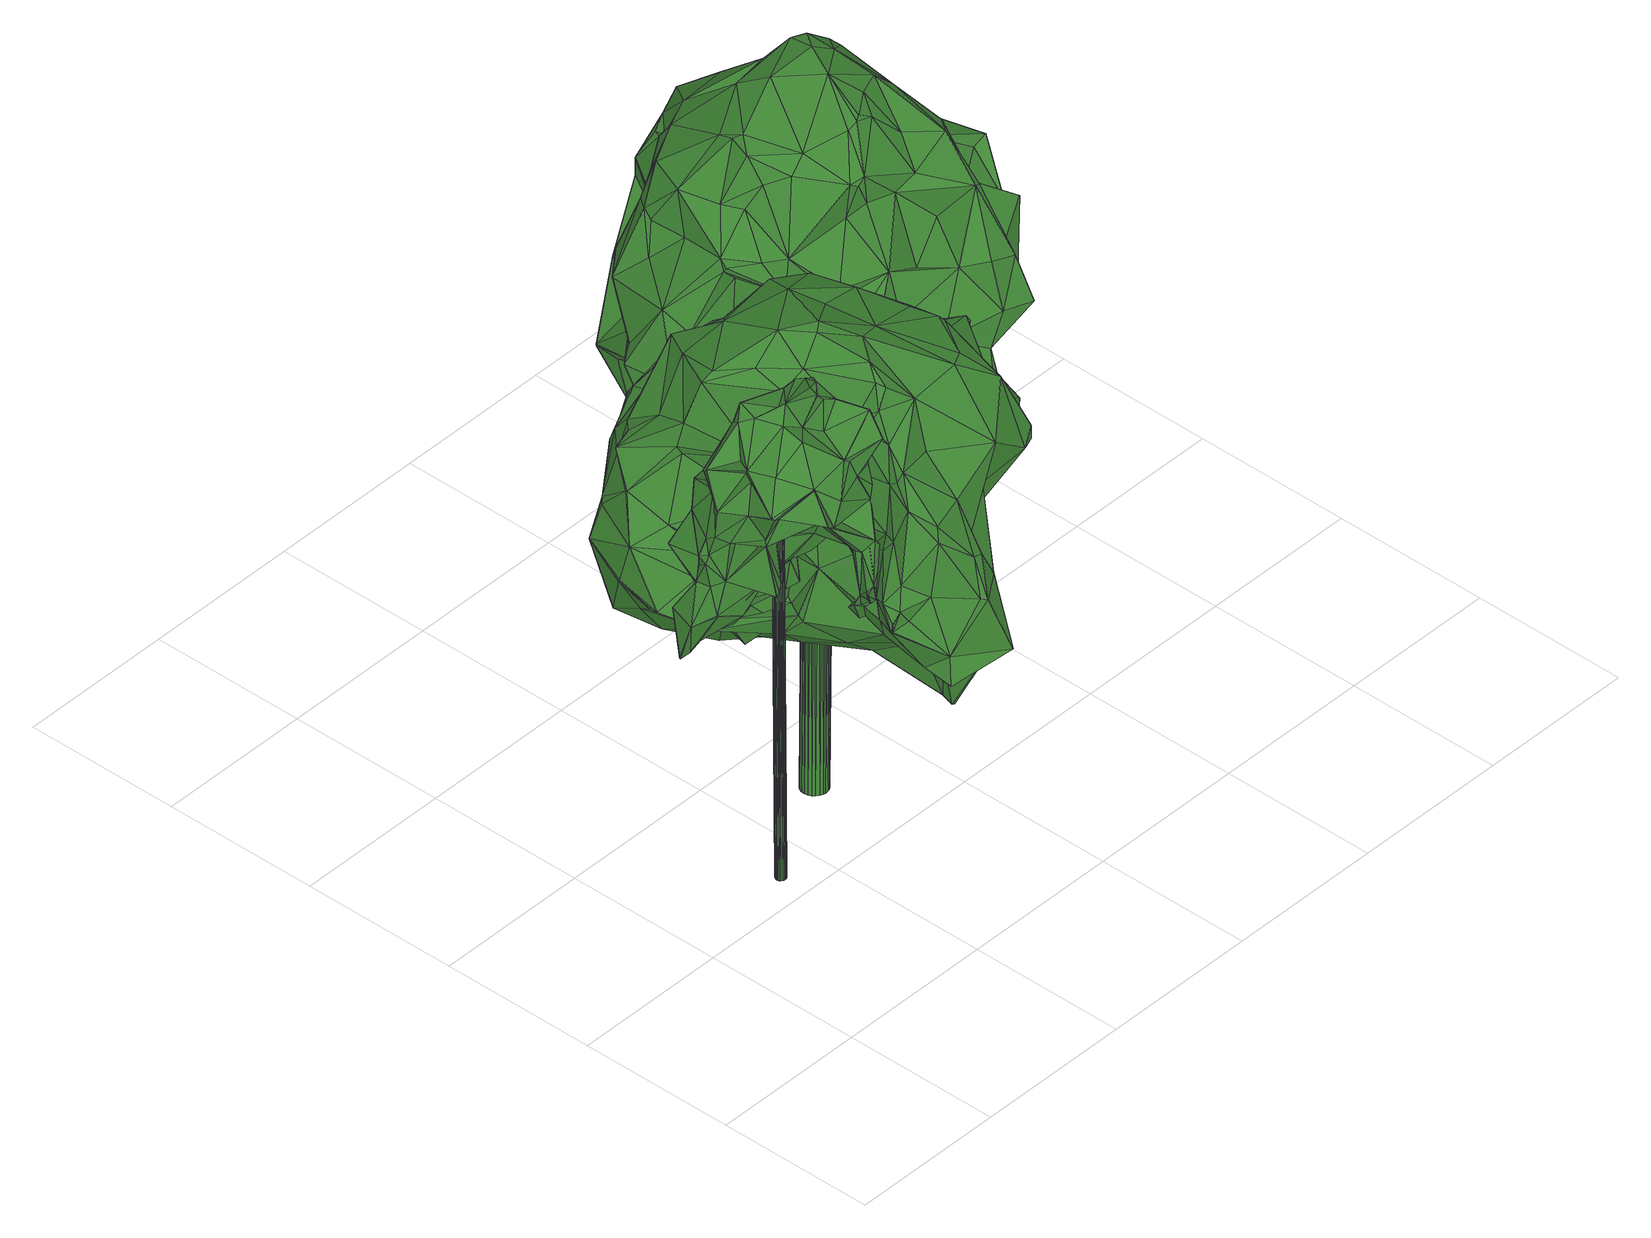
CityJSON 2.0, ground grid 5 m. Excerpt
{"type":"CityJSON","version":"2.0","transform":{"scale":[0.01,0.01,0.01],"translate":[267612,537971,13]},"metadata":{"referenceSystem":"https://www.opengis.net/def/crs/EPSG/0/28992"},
"CityObjects":{
"tree1":{"type":"SolitaryVegetationObject","attributes":{"gtid":156,"crown_width_m":4.92,"crown_median_z":24.99,"crown_r50_m":0.292,"crown_porosity":0.893,"trunk_H_m":11.83,"trunk_DBH_m":0.325,"trunk_radius_m":0.163,"trunk_base_height_m":13.16,"original_gtid":"156"},"geometry":[{"type":"Solid","lod":"3","boundaries":[[[[0,1,2]],[[3,4,5]],[[6,7,8]],[[9,10,11]],[[12,13,14]],[[8,15,16]],[[17,18,19]],[[20,21,22]],[[23,24,25]],[[15,26,27]],[[28,29,30]],[[31,1,32]],[[33,1,31]],[[34,35,36]],[[36,37,33]],[[38,39,40]],[[41,0,6]],[[42,43,44]],[[45,36,33]],[[30,46,47]],[[48,49,50]],[[51,38,40]],[[52,45,53]],[[54,55,56]],[[30,29,57]],[[58,59,16]],[[60,61,62]],[[63,64,65]],[[66,67,68]],[[69,70,71]],[[16,6,8]],[[72,53,45]],[[73,74,75]],[[0,41,76]],[[77,78,79]],[[58,16,15]],[[44,80,42]],[[0,2,6]],[[81,82,39]],[[77,79,83]],[[84,68,85]],[[51,40,22]],[[76,86,32]],[[16,41,6]],[[87,88,35]],[[89,90,91]],[[68,84,66]],[[92,65,93]],[[94,73,75]],[[95,96,97]],[[89,98,99]],[[100,57,90]],[[29,90,57]],[[101,87,34]],[[59,41,16]],[[35,34,87]],[[44,102,80]],[[103,58,104]],[[103,104,59]],[[103,59,58]],[[105,61,60]],[[22,82,81]],[[22,56,51]],[[14,38,51]],[[106,107,108]],[[106,108,109]],[[43,110,111]],[[14,112,38]],[[34,52,101]],[[36,52,34]],[[113,24,114]],[[89,115,90]],[[76,32,1]],[[76,1,0]],[[116,8,117]],[[7,117,8]],[[80,112,13]],[[118,69,71]],[[118,71,119]],[[118,119,69]],[[23,120,121]],[[19,121,120]],[[119,122,123]],[[12,123,122]],[[124,125,73]],[[22,40,82]],[[119,93,64]],[[38,112,39]],[[69,126,127]],[[37,36,35]],[[128,61,129]],[[128,129,130]],[[131,18,132]],[[133,134,135]],[[121,24,23]],[[24,113,25]],[[23,136,120]],[[66,113,137]],[[138,137,113]],[[139,140,141]],[[139,61,128]],[[142,125,143]],[[144,9,11]],[[66,84,113]],[[137,138,66]],[[59,145,41]],[[13,112,14]],[[18,146,19]],[[147,19,146]],[[76,41,145]],[[3,148,95]],[[10,149,150]],[[10,9,149]],[[43,151,130]],[[64,93,65]],[[96,152,153]],[[15,27,58]],[[45,52,36]],[[88,117,35]],[[52,87,101]],[[26,154,11]],[[155,18,131]],[[9,156,149]],[[54,157,115]],[[51,55,14]],[[51,56,55]],[[47,21,20]],[[158,159,136]],[[158,136,23]],[[114,135,134]],[[114,134,138]],[[13,42,80]],[[157,54,56]],[[32,86,4]],[[18,17,132]],[[60,98,105]],[[144,11,160]],[[161,4,86]],[[5,4,161]],[[133,162,163]],[[120,155,164]],[[131,164,155]],[[142,143,165]],[[17,164,131]],[[8,116,15]],[[131,132,17]],[[116,117,160]],[[155,146,18]],[[166,102,130]],[[19,164,17]],[[120,164,19]],[[82,40,39]],[[117,37,35]],[[28,81,39]],[[105,91,167]],[[90,167,91]],[[11,69,127]],[[54,115,107]],[[107,109,54]],[[165,73,142]],[[54,109,55]],[[77,168,58]],[[146,155,169]],[[76,145,86]],[[109,92,55]],[[116,154,26]],[[98,91,105]],[[89,91,98]],[[90,170,100]],[[77,63,78]],[[67,162,68]],[[163,162,67]],[[63,65,171]],[[14,93,123]],[[172,171,173]],[[172,173,63]],[[29,61,105]],[[29,167,90]],[[4,31,32]],[[174,61,29]],[[174,29,28]],[[173,175,63]],[[124,176,125]],[[177,178,179]],[[83,148,5]],[[180,181,171]],[[136,159,98]],[[113,84,25]],[[59,104,182]],[[14,55,92]],[[166,28,39]],[[174,28,166]],[[146,169,183]],[[152,184,153]],[[58,185,77]],[[26,15,116]],[[94,186,183]],[[104,168,83]],[[78,187,79]],[[175,187,78]],[[72,33,31]],[[45,33,72]],[[33,2,1]],[[33,37,2]],[[109,65,92]],[[188,151,111]],[[128,151,188]],[[158,173,189]],[[158,189,181]],[[121,114,24]],[[50,190,191]],[[87,191,190]],[[30,57,46]],[[133,85,162]],[[85,68,162]],[[138,113,114]],[[182,104,5]],[[27,64,185]],[[27,185,58]],[[77,185,63]],[[64,63,185]],[[147,146,135]],[[156,190,50]],[[12,122,42]],[[9,192,156]],[[9,144,192]],[[174,129,61]],[[133,135,178]],[[3,5,148]],[[138,134,66]],[[67,66,134]],[[133,177,84]],[[150,49,140]],[[193,194,195]],[[69,119,126]],[[196,126,119]],[[197,143,50]],[[165,143,197]],[[105,167,29]],[[12,42,13]],[[196,27,126]],[[26,126,27]],[[124,73,50]],[[37,7,2]],[[6,2,7]],[[86,145,161]],[[182,161,145]],[[182,145,59]],[[7,37,117]],[[43,111,151]],[[179,146,186]],[[198,39,112]],[[198,112,80]],[[157,170,115]],[[94,199,186]],[[14,123,12]],[[107,115,89]],[[99,107,89]],[[165,197,97]],[[42,110,43]],[[71,110,42]],[[200,111,110]],[[87,53,191]],[[72,191,53]],[[52,53,87]],[[64,27,196]],[[64,196,119]],[[201,71,42]],[[149,49,150]],[[111,200,150]],[[10,150,200]],[[163,67,134]],[[99,98,159]],[[181,159,158]],[[99,159,181]],[[194,193,173]],[[180,107,99]],[[130,202,43]],[[44,43,202]],[[44,202,130]],[[65,108,171]],[[180,99,181]],[[195,184,152]],[[177,184,195]],[[83,168,77]],[[73,165,74]],[[57,21,46]],[[28,30,47]],[[28,20,81]],[[110,203,200]],[[79,95,148]],[[148,83,79]],[[25,195,23]],[[11,200,69]],[[88,156,192]],[[129,166,130]],[[183,169,62]],[[188,140,128]],[[192,144,88]],[[141,140,49]],[[71,70,110]],[[44,130,102]],[[11,10,200]],[[92,93,14]],[[65,109,108]],[[133,84,85]],[[11,127,126]],[[26,11,126]],[[80,102,198]],[[115,170,90]],[[182,5,161]],[[5,104,83]],[[3,204,4]],[[158,23,195]],[[158,195,194]],[[71,201,119]],[[79,187,95]],[[141,205,139]],[[62,205,94]],[[133,163,134]],[[75,74,96]],[[96,74,97]],[[165,97,74]],[[139,205,61]],[[73,205,141]],[[73,94,205]],[[198,102,39]],[[166,39,102]],[[50,149,156]],[[129,174,166]],[[191,197,50]],[[72,197,191]],[[104,58,168]],[[204,3,206]],[[204,206,72]],[[197,206,97]],[[4,204,31]],[[72,31,204]],[[150,140,111]],[[139,128,140]],[[119,123,93]],[[188,111,140]],[[186,146,183]],[[114,147,135]],[[19,147,121]],[[114,121,147]],[[128,130,151]],[[143,124,50]],[[176,124,143]],[[176,143,125]],[[142,73,125]],[[94,183,62]],[[201,122,119]],[[87,190,88]],[[156,88,190]],[[48,73,49]],[[50,49,149]],[[177,153,184]],[[73,141,49]],[[120,169,155]],[[136,169,120]],[[207,50,73]],[[84,177,25]],[[195,25,177]],[[106,109,107]],[[201,42,122]],[[199,208,186]],[[181,189,171]],[[153,208,96]],[[199,96,208]],[[60,209,98]],[[136,98,209]],[[136,209,60]],[[62,169,136]],[[60,62,136]],[[180,171,108]],[[180,108,107]],[[197,72,206]],[[175,78,63]],[[95,97,206]],[[95,206,3]],[[200,203,69]],[[69,203,70]],[[110,70,203]],[[207,73,48]],[[207,48,50]],[[172,63,171]],[[133,178,177]],[[194,173,158]],[[179,178,146]],[[152,96,187]],[[193,187,173]],[[173,187,175]],[[95,187,96]],[[193,195,187]],[[152,187,195]],[[47,20,28]],[[47,46,21]],[[20,22,81]],[[100,21,57]],[[61,210,62]],[[62,210,205]],[[61,205,210]],[[116,160,211]],[[144,160,88]],[[88,160,117]],[[11,211,160]],[[116,211,154]],[[211,11,154]],[[170,21,100]],[[22,21,56]],[[157,21,170]],[[56,21,157]],[[75,96,199]],[[75,199,94]],[[173,171,189]],[[208,177,179]],[[179,186,208]],[[208,153,177]],[[135,146,178]],[[212,213,214]],[[212,214,215]],[[215,214,216]],[[215,216,217]],[[214,213,218]],[[214,218,216]],[[216,218,219]],[[216,219,217]],[[218,213,220]],[[218,220,219]],[[219,220,221]],[[219,221,217]],[[220,213,222]],[[220,222,221]],[[221,222,223]],[[221,223,217]],[[222,213,224]],[[222,224,223]],[[223,224,225]],[[223,225,217]],[[224,213,226]],[[224,226,225]],[[225,226,227]],[[225,227,217]],[[226,213,228]],[[226,228,227]],[[227,228,229]],[[227,229,217]],[[228,213,230]],[[228,230,229]],[[229,230,231]],[[229,231,217]],[[230,213,232]],[[230,232,231]],[[231,232,233]],[[231,233,217]],[[232,213,234]],[[232,234,233]],[[233,234,235]],[[233,235,217]],[[234,213,236]],[[234,236,235]],[[235,236,237]],[[235,237,217]],[[236,213,238]],[[236,238,237]],[[237,238,239]],[[237,239,217]],[[238,213,240]],[[238,240,239]],[[239,240,241]],[[239,241,217]],[[240,213,242]],[[240,242,241]],[[241,242,243]],[[241,243,217]],[[242,213,244]],[[242,244,243]],[[243,244,245]],[[243,245,217]],[[244,213,246]],[[244,246,245]],[[245,246,247]],[[245,247,217]],[[246,213,248]],[[246,248,247]],[[247,248,249]],[[247,249,217]],[[248,213,250]],[[248,250,249]],[[249,250,251]],[[249,251,217]],[[250,213,252]],[[250,252,251]],[[251,252,253]],[[251,253,217]],[[252,213,254]],[[252,254,253]],[[253,254,255]],[[253,255,217]],[[254,213,256]],[[254,256,255]],[[255,256,257]],[[255,257,217]],[[256,213,258]],[[256,258,257]],[[257,258,259]],[[257,259,217]],[[258,213,260]],[[258,260,259]],[[259,260,261]],[[259,261,217]],[[260,213,212]],[[260,212,261]],[[261,212,215]],[[261,215,217]]]]}]},
"tree2":{"type":"SolitaryVegetationObject","attributes":{"gtid":155,"crown_width_m":12.23,"crown_median_z":24.19,"crown_r50_m":0.336,"crown_porosity":0.883,"trunk_H_m":10.56,"trunk_DBH_m":0.818,"trunk_radius_m":0.409,"trunk_base_height_m":13.63,"original_gtid":"155"},"geometry":[{"type":"Solid","lod":"3","boundaries":[[[[262,263,264]],[[265,266,267]],[[268,269,270]],[[271,272,273]],[[264,274,262]],[[275,276,277]],[[278,279,280]],[[281,282,283]],[[277,284,275]],[[265,282,266]],[[285,286,287]],[[288,289,290]],[[291,292,293]],[[263,292,291]],[[294,295,296]],[[297,272,298]],[[299,300,268]],[[301,302,299]],[[303,304,305]],[[306,307,308]],[[309,310,293]],[[311,312,313]],[[303,314,315]],[[264,316,317]],[[318,319,320]],[[321,319,285]],[[322,323,324]],[[325,326,315]],[[322,324,327]],[[328,309,293]],[[329,330,331]],[[285,319,318]],[[332,333,334]],[[308,335,265]],[[335,282,265]],[[286,336,287]],[[337,338,339]],[[313,340,302]],[[341,287,342]],[[343,344,263]],[[345,346,322]],[[347,348,280]],[[349,307,350]],[[351,307,349]],[[352,353,354]],[[352,354,276]],[[355,356,357]],[[355,357,358]],[[359,358,357]],[[304,288,360]],[[264,361,331]],[[362,363,364]],[[334,365,366]],[[367,368,337]],[[269,369,370]],[[371,268,332]],[[372,373,374]],[[375,376,377]],[[273,272,378]],[[371,332,366]],[[379,380,381]],[[382,383,384]],[[266,282,385]],[[386,387,388]],[[389,388,387]],[[390,273,378]],[[328,391,309]],[[392,393,394]],[[282,335,283]],[[293,292,328]],[[395,281,283]],[[385,282,396]],[[397,359,356]],[[398,399,400]],[[401,370,402]],[[403,334,274]],[[385,396,266]],[[392,404,405]],[[398,406,387]],[[399,407,408]],[[296,379,409]],[[410,411,311]],[[389,412,413]],[[348,389,413]],[[363,296,409]],[[389,414,320]],[[415,416,346]],[[417,418,381]],[[419,379,296]],[[329,331,361]],[[420,377,376]],[[264,263,361]],[[328,292,421]],[[297,422,396]],[[342,423,424]],[[425,270,269]],[[365,426,427]],[[284,277,428]],[[284,428,398]],[[429,364,363]],[[430,426,365]],[[427,431,371]],[[427,371,365]],[[365,334,432]],[[337,368,433]],[[271,434,272]],[[435,436,372]],[[423,342,437]],[[438,426,439]],[[427,426,438]],[[440,384,383]],[[324,441,303]],[[345,355,346]],[[442,443,360]],[[442,360,288]],[[444,298,445]],[[332,268,270]],[[446,447,448]],[[374,449,372]],[[268,371,299]],[[299,431,445]],[[264,317,274]],[[371,431,299]],[[303,441,304]],[[450,304,441]],[[300,369,268]],[[340,369,300]],[[268,369,269]],[[451,398,428]],[[410,423,411]],[[432,403,430]],[[340,300,302]],[[299,302,300]],[[288,304,450]],[[275,452,276]],[[453,454,347]],[[425,436,435]],[[425,269,436]],[[365,432,430]],[[371,366,365]],[[451,399,398]],[[450,447,446]],[[323,447,450]],[[381,418,359]],[[321,412,319]],[[280,348,278]],[[455,434,342]],[[456,278,285]],[[430,403,317]],[[274,317,403]],[[353,457,458]],[[399,408,459]],[[460,396,281]],[[332,270,333]],[[425,333,270]],[[461,405,456]],[[278,456,279]],[[404,279,456]],[[320,319,412]],[[285,278,321]],[[287,336,437]],[[461,287,341]],[[456,285,461]],[[414,462,318]],[[414,318,320]],[[463,461,341]],[[342,434,341]],[[446,289,450]],[[435,343,425]],[[341,434,463]],[[434,271,463]],[[286,318,336]],[[297,438,464]],[[370,373,269]],[[460,297,396]],[[465,466,463]],[[275,467,452]],[[305,304,468]],[[468,304,360]],[[309,469,383]],[[265,306,308]],[[389,320,412]],[[469,470,467]],[[321,278,413]],[[369,340,370]],[[402,370,340]],[[279,471,280]],[[395,390,281]],[[305,468,388]],[[303,315,324]],[[398,386,472]],[[468,472,386]],[[301,424,423]],[[306,367,307]],[[350,307,367]],[[386,388,468]],[[406,473,387]],[[383,310,309]],[[383,382,310]],[[419,295,474]],[[333,425,343]],[[333,343,262]],[[372,449,343]],[[372,343,435]],[[421,475,328]],[[262,343,263]],[[362,294,296]],[[445,431,476]],[[444,445,476]],[[340,313,402]],[[477,478,479]],[[310,478,477]],[[310,382,448]],[[401,373,370]],[[480,373,401]],[[359,379,381]],[[397,481,409]],[[482,481,397]],[[292,263,344]],[[323,478,447]],[[321,413,412]],[[444,438,298]],[[483,326,394]],[[423,437,411]],[[311,411,437]],[[313,312,402]],[[402,399,451]],[[484,485,486]],[[267,306,265]],[[358,331,330]],[[299,445,487]],[[312,311,488]],[[453,325,454]],[[462,400,399]],[[489,471,279]],[[278,348,413]],[[348,486,389]],[[484,486,348]],[[358,359,418]],[[361,376,329]],[[266,396,490]],[[388,486,485]],[[350,491,483]],[[273,465,271]],[[349,492,395]],[[421,457,353]],[[421,292,457]],[[343,449,457]],[[349,393,492]],[[349,395,351]],[[352,493,494]],[[352,494,475]],[[420,479,416]],[[420,416,415]],[[322,416,323]],[[346,416,322]],[[460,281,378]],[[464,294,422]],[[459,408,462]],[[383,469,440]],[[375,377,346]],[[346,377,415]],[[472,468,360]],[[393,466,465]],[[405,466,393]],[[384,442,290]],[[434,424,495]],[[312,407,402]],[[286,285,318]],[[280,471,347]],[[296,363,362]],[[483,394,349]],[[308,307,351]],[[368,367,490]],[[327,324,496]],[[392,394,489]],[[327,491,337]],[[317,418,430]],[[389,486,388]],[[463,271,465]],[[347,484,348]],[[392,405,393]],[[456,405,404]],[[489,347,471]],[[453,394,326]],[[393,349,394]],[[448,382,384]],[[497,384,290]],[[446,448,384]],[[446,384,497]],[[328,475,391]],[[475,494,391]],[[398,472,284]],[[282,281,396]],[[275,284,443]],[[472,443,284]],[[472,360,443]],[[415,377,420]],[[439,464,438]],[[422,297,464]],[[455,342,424]],[[455,424,434]],[[358,418,316]],[[317,316,418]],[[459,462,399]],[[432,334,403]],[[358,316,331]],[[264,331,316]],[[498,310,477]],[[274,334,262]],[[458,449,499]],[[449,458,457]],[[448,478,310]],[[399,402,407]],[[480,402,451]],[[401,402,480]],[[480,451,500]],[[337,339,327]],[[303,305,314]],[[333,262,334]],[[287,437,342]],[[358,375,355]],[[409,481,363]],[[327,339,322]],[[396,501,490]],[[422,501,396]],[[330,329,376]],[[361,420,376]],[[409,379,397]],[[357,356,359]],[[294,474,295]],[[482,429,481]],[[353,475,421]],[[483,349,350]],[[308,283,335]],[[395,283,351]],[[351,283,308]],[[492,390,395]],[[465,390,492]],[[465,273,390]],[[393,465,492]],[[477,479,420]],[[315,496,324]],[[326,496,315]],[[334,366,332]],[[499,353,458]],[[433,502,337]],[[480,500,499]],[[322,338,345]],[[322,339,338]],[[426,430,417]],[[426,417,381]],[[291,498,263]],[[375,346,355]],[[479,323,416]],[[502,338,337]],[[375,330,376]],[[429,482,433]],[[482,397,502]],[[433,482,502]],[[379,419,380]],[[397,379,359]],[[306,267,367]],[[312,488,407]],[[408,407,488]],[[318,408,488]],[[353,352,475]],[[461,285,287]],[[313,410,311]],[[313,302,410]],[[266,367,267]],[[301,423,410]],[[302,301,410]],[[388,485,305]],[[414,473,406]],[[485,315,314]],[[347,485,484]],[[266,490,367]],[[453,489,394]],[[347,489,453]],[[392,489,404]],[[362,501,294]],[[422,294,501]],[[367,491,350]],[[337,491,367]],[[290,442,288]],[[500,451,428]],[[297,298,438]],[[439,474,464]],[[294,464,474]],[[469,494,470]],[[272,495,298]],[[288,450,289]],[[495,487,445]],[[299,487,301]],[[384,440,442]],[[440,443,442]],[[460,378,297]],[[297,378,272]],[[493,470,494]],[[345,338,503]],[[419,296,295]],[[489,279,404]],[[263,498,361]],[[448,447,478]],[[479,478,323]],[[291,310,498]],[[291,293,310]],[[364,501,362]],[[363,481,429]],[[368,501,364]],[[368,490,501]],[[325,315,454]],[[485,454,315]],[[381,380,426]],[[439,426,380]],[[453,326,325]],[[400,462,414]],[[398,387,386]],[[309,391,469]],[[269,373,436]],[[372,436,373]],[[398,400,406]],[[400,414,406]],[[389,473,414]],[[389,387,473]],[[463,466,461]],[[405,461,466]],[[457,292,344]],[[457,344,343]],[[417,430,418]],[[429,368,364]],[[429,433,368]],[[462,408,318]],[[305,485,314]],[[485,347,454]],[[488,311,336]],[[488,336,318]],[[491,327,504]],[[495,505,487]],[[301,487,505]],[[424,505,495]],[[424,301,505]],[[443,469,275]],[[440,469,443]],[[438,476,427]],[[444,476,438]],[[427,476,431]],[[496,326,504]],[[496,504,327]],[[483,504,326]],[[491,504,483]],[[495,445,298]],[[498,477,361]],[[361,477,420]],[[324,323,441]],[[450,441,323]],[[446,497,289]],[[390,378,281]],[[497,290,289]],[[275,469,467]],[[499,354,353]],[[354,499,500]],[[272,506,495]],[[434,495,506]],[[434,506,272]],[[469,391,494]],[[356,355,503]],[[345,503,355]],[[502,356,503]],[[502,503,338]],[[397,356,502]],[[358,330,375]],[[276,507,277]],[[428,277,507]],[[500,428,507]],[[354,500,507]],[[276,493,352]],[[276,452,493]],[[493,452,467]],[[493,467,470]],[[449,374,373]],[[449,373,499]],[[480,499,373]],[[419,474,380]],[[380,474,439]],[[437,336,311]],[[354,507,276]],[[508,509,510]],[[508,510,511]],[[511,510,512]],[[511,512,513]],[[510,509,514]],[[510,514,512]],[[512,514,515]],[[512,515,513]],[[514,509,516]],[[514,516,515]],[[515,516,517]],[[515,517,513]],[[516,509,518]],[[516,518,517]],[[517,518,519]],[[517,519,513]],[[518,509,520]],[[518,520,519]],[[519,520,521]],[[519,521,513]],[[520,509,522]],[[520,522,521]],[[521,522,523]],[[521,523,513]],[[522,509,524]],[[522,524,523]],[[523,524,525]],[[523,525,513]],[[524,509,526]],[[524,526,525]],[[525,526,527]],[[525,527,513]],[[526,509,528]],[[526,528,527]],[[527,528,529]],[[527,529,513]],[[528,509,530]],[[528,530,529]],[[529,530,531]],[[529,531,513]],[[530,509,532]],[[530,532,531]],[[531,532,533]],[[531,533,513]],[[532,509,534]],[[532,534,533]],[[533,534,535]],[[533,535,513]],[[534,509,536]],[[534,536,535]],[[535,536,537]],[[535,537,513]],[[536,509,538]],[[536,538,537]],[[537,538,539]],[[537,539,513]],[[538,509,540]],[[538,540,539]],[[539,540,541]],[[539,541,513]],[[540,509,542]],[[540,542,541]],[[541,542,543]],[[541,543,513]],[[542,509,544]],[[542,544,543]],[[543,544,545]],[[543,545,513]],[[544,509,546]],[[544,546,545]],[[545,546,547]],[[545,547,513]],[[546,509,548]],[[546,548,547]],[[547,548,549]],[[547,549,513]],[[548,509,550]],[[548,550,549]],[[549,550,551]],[[549,551,513]],[[550,509,552]],[[550,552,551]],[[551,552,553]],[[551,553,513]],[[552,509,554]],[[552,554,553]],[[553,554,555]],[[553,555,513]],[[554,509,556]],[[554,556,555]],[[555,556,557]],[[555,557,513]],[[556,509,508]],[[556,508,557]],[[557,508,511]],[[557,511,513]]]]}]},
"tree3":{"type":"SolitaryVegetationObject","attributes":{"gtid":196,"crown_width_m":11.81,"crown_median_z":23.03,"crown_r50_m":0.323,"crown_porosity":0.878,"trunk_H_m":9.49,"trunk_DBH_m":0.73,"trunk_radius_m":0.365,"trunk_base_height_m":13.54,"original_gtid":"196"},"geometry":[{"type":"Solid","lod":"3","boundaries":[[[[558,559,560]],[[561,562,563]],[[564,565,566]],[[564,566,567]],[[568,569,570]],[[571,572,573]],[[574,575,576]],[[568,577,578]],[[579,580,581]],[[582,583,584]],[[585,586,587]],[[588,589,590]],[[591,592,593]],[[594,595,596]],[[597,598,599]],[[597,600,598]],[[601,602,603]],[[604,605,606]],[[607,608,609]],[[610,611,612]],[[603,613,614]],[[615,616,617]],[[601,618,619]],[[620,618,601]],[[621,602,622]],[[623,564,624]],[[625,626,627]],[[628,629,630]],[[631,632,633]],[[634,635,636]],[[637,638,610]],[[639,640,641]],[[642,643,623]],[[571,573,585]],[[644,645,646]],[[647,648,649]],[[642,650,651]],[[652,653,629]],[[654,655,656]],[[608,565,574]],[[657,658,653]],[[659,587,593]],[[605,579,660]],[[661,662,626]],[[593,660,579]],[[573,572,663]],[[659,593,592]],[[593,587,586]],[[664,561,563]],[[665,666,667]],[[668,669,670]],[[563,671,672]],[[563,672,664]],[[568,578,569]],[[565,564,643]],[[673,674,675]],[[623,631,644]],[[644,642,623]],[[676,584,677]],[[579,591,593]],[[630,629,678]],[[578,591,679]],[[640,632,680]],[[620,601,681]],[[661,682,662]],[[683,625,684]],[[610,685,686]],[[667,687,688]],[[652,689,690]],[[691,692,693]],[[660,586,694]],[[660,593,586]],[[660,694,605]],[[639,641,695]],[[599,696,614]],[[697,696,599]],[[654,636,635]],[[580,579,604]],[[698,661,699]],[[582,584,676]],[[650,644,700]],[[603,701,601]],[[702,562,638]],[[702,638,675]],[[559,645,703]],[[610,638,685]],[[704,685,638]],[[705,585,706]],[[601,619,707]],[[708,681,701]],[[708,701,709]],[[657,710,711]],[[707,712,622]],[[594,713,595]],[[713,714,595]],[[597,715,716]],[[615,717,616]],[[693,718,558]],[[579,605,604]],[[719,717,720]],[[572,721,625]],[[722,671,723]],[[649,716,715]],[[604,606,580]],[[629,653,678]],[[630,688,581]],[[724,698,699]],[[644,650,642]],[[579,679,591]],[[576,725,615]],[[644,726,700]],[[689,629,727]],[[586,728,694]],[[578,679,569]],[[570,569,679]],[[667,729,687]],[[657,730,710]],[[630,665,688]],[[731,590,732]],[[733,734,735]],[[734,736,735]],[[687,729,737]],[[564,623,643]],[[738,687,737]],[[580,606,739]],[[706,585,740]],[[693,741,691]],[[558,741,693]],[[738,568,687]],[[683,626,625]],[[674,723,742]],[[622,712,743]],[[570,687,568]],[[626,662,627]],[[738,692,568]],[[711,720,725]],[[579,570,679]],[[581,570,579]],[[571,721,572]],[[744,721,571]],[[600,597,745]],[[683,661,626]],[[683,699,661]],[[746,747,697]],[[590,565,643]],[[748,749,608]],[[748,608,607]],[[582,676,656]],[[750,658,711]],[[701,603,751]],[[701,751,709]],[[667,688,665]],[[633,632,645]],[[640,645,632]],[[688,570,581]],[[687,570,688]],[[741,698,691]],[[752,750,753]],[[754,755,561]],[[665,752,756]],[[629,689,652]],[[591,578,699]],[[683,684,592]],[[699,683,592]],[[678,752,630]],[[631,757,734]],[[758,734,757]],[[699,592,591]],[[759,760,560]],[[571,585,744]],[[592,684,659]],[[737,761,738]],[[762,728,763]],[[574,576,617]],[[567,566,758]],[[633,645,644]],[[639,645,640]],[[764,689,727]],[[764,727,765]],[[644,631,633]],[[657,711,658]],[[717,746,616]],[[681,601,701]],[[608,574,609]],[[766,669,668]],[[617,576,615]],[[752,658,750]],[[711,725,750]],[[708,767,768]],[[730,768,767]],[[762,694,728]],[[651,643,642]],[[754,561,769]],[[754,769,770]],[[724,699,577]],[[699,578,577]],[[756,753,771]],[[576,575,772]],[[714,707,619]],[[773,774,775]],[[612,774,610]],[[673,613,674]],[[776,661,698]],[[613,777,674]],[[580,739,581]],[[675,773,673]],[[746,697,600]],[[666,588,778]],[[773,638,637]],[[773,637,610]],[[779,761,737]],[[779,737,651]],[[574,780,609]],[[781,663,572]],[[781,572,664]],[[782,717,615]],[[621,783,722]],[[725,771,753]],[[603,614,751]],[[563,562,742]],[[563,742,671]],[[704,677,583]],[[599,773,597]],[[673,773,599]],[[739,606,628]],[[596,689,764]],[[634,636,784]],[[643,651,590]],[[695,647,784]],[[611,784,647]],[[766,627,662]],[[686,582,785]],[[765,629,628]],[[765,628,694]],[[747,708,751]],[[616,780,617]],[[622,743,621]],[[560,654,670]],[[704,755,677]],[[562,755,704]],[[741,760,698]],[[786,787,631]],[[710,720,711]],[[640,680,641]],[[734,788,566]],[[773,610,774]],[[639,703,645]],[[784,636,695]],[[785,789,634]],[[694,762,765]],[[596,765,762]],[[703,639,695]],[[703,695,636]],[[726,692,700]],[[692,726,693]],[[583,582,790]],[[686,790,582]],[[691,577,692]],[[566,788,758]],[[653,652,690]],[[653,690,657]],[[619,618,791]],[[717,747,746]],[[599,600,697]],[[600,599,598]],[[646,645,559]],[[752,678,658]],[[625,792,572]],[[628,630,739]],[[760,759,793]],[[599,613,673]],[[599,614,613]],[[738,761,692]],[[700,761,650]],[[766,770,627]],[[766,662,682]],[[789,656,655]],[[789,655,635]],[[794,627,795]],[[772,575,796]],[[797,636,654]],[[797,654,560]],[[785,634,784]],[[656,789,785]],[[703,636,797]],[[725,753,750]],[[756,771,666]],[[613,621,777]],[[760,776,698]],[[674,777,723]],[[792,625,794]],[[625,627,794]],[[792,794,795]],[[668,770,766]],[[760,793,776]],[[798,717,719]],[[704,790,685]],[[583,790,704]],[[623,757,631]],[[654,635,655]],[[656,785,582]],[[664,795,770]],[[634,789,635]],[[685,790,686]],[[781,672,799]],[[781,664,672]],[[733,786,734]],[[734,786,631]],[[666,778,667]],[[611,785,784]],[[686,785,611]],[[610,686,611]],[[677,584,583]],[[607,745,748]],[[745,800,748]],[[566,565,736]],[[776,801,661]],[[754,770,802]],[[759,801,793]],[[661,801,682]],[[565,735,736]],[[623,624,757]],[[722,803,671]],[[672,671,803]],[[722,723,621]],[[646,559,558]],[[681,768,620]],[[561,755,562]],[[587,744,585]],[[567,758,757]],[[798,767,708]],[[588,590,651]],[[692,761,700]],[[742,723,671]],[[568,692,577]],[[698,577,691]],[[724,577,698]],[[709,751,708]],[[708,768,681]],[[588,651,778]],[[616,746,780]],[[779,650,761]],[[609,780,804]],[[746,804,780]],[[588,666,589]],[[747,696,697]],[[632,647,680]],[[611,647,649]],[[641,647,695]],[[680,647,641]],[[752,753,756]],[[648,787,748]],[[648,632,787]],[[647,632,648]],[[737,729,778]],[[670,805,759]],[[619,791,714]],[[574,617,780]],[[715,597,775]],[[603,621,613]],[[765,596,764]],[[573,740,585]],[[665,630,752]],[[605,694,606]],[[628,606,694]],[[806,714,791]],[[675,638,773]],[[667,778,729]],[[612,775,774]],[[677,755,676]],[[581,739,630]],[[607,804,746]],[[609,804,607]],[[621,603,602]],[[742,562,702]],[[674,742,702]],[[674,702,675]],[[773,775,597]],[[737,778,651]],[[664,792,795]],[[806,791,618]],[[653,658,678]],[[618,690,689]],[[682,669,766]],[[631,787,632]],[[666,665,756]],[[620,768,618]],[[690,618,768]],[[589,771,725]],[[627,770,795]],[[704,638,562]],[[787,749,748]],[[787,786,749]],[[803,799,672]],[[719,720,710]],[[682,801,669]],[[759,669,801]],[[779,651,650]],[[793,801,776]],[[574,732,575]],[[574,731,732]],[[747,798,708]],[[747,717,798]],[[744,659,721]],[[763,728,586]],[[763,586,585]],[[590,575,732]],[[782,720,717]],[[615,725,720]],[[782,615,720]],[[646,726,644]],[[558,760,741]],[[560,760,558]],[[707,602,601]],[[622,602,707]],[[714,743,707]],[[712,707,743]],[[714,713,743]],[[713,783,743]],[[770,769,664]],[[561,664,769]],[[621,743,783]],[[567,624,564]],[[576,796,725]],[[572,792,664]],[[566,736,734]],[[706,783,713]],[[705,706,596]],[[758,788,734]],[[762,763,596]],[[621,723,777]],[[587,659,744]],[[705,596,763]],[[705,763,585]],[[684,721,659]],[[684,625,721]],[[765,727,629]],[[715,775,612]],[[746,745,607]],[[600,745,746]],[[730,657,768]],[[657,690,768]],[[798,719,710]],[[646,558,718]],[[726,718,693]],[[646,718,726]],[[560,670,759]],[[807,802,656]],[[800,716,748]],[[745,716,800]],[[745,597,716]],[[805,669,759]],[[670,669,805]],[[654,802,668]],[[656,802,654]],[[559,808,560]],[[703,808,559]],[[668,670,654]],[[560,808,797]],[[703,797,808]],[[668,802,770]],[[649,612,611]],[[612,649,715]],[[754,802,807]],[[754,807,656]],[[648,716,649]],[[648,748,716]],[[656,755,754]],[[676,755,656]],[[710,730,767]],[[714,806,595]],[[596,595,806]],[[594,706,713]],[[731,565,590]],[[574,565,731]],[[666,771,589]],[[689,596,806]],[[806,618,689]],[[710,767,798]],[[567,757,624]],[[594,596,706]],[[706,740,783]],[[747,751,696]],[[783,740,722]],[[781,799,740]],[[781,740,663]],[[663,740,573]],[[803,722,740]],[[803,740,799]],[[614,696,751]],[[772,796,576]],[[786,735,749]],[[749,735,608]],[[565,608,735]],[[733,735,786]],[[590,796,575]],[[590,589,796]],[[725,796,589]],[[809,810,811]],[[809,811,812]],[[812,811,813]],[[812,813,814]],[[811,810,815]],[[811,815,813]],[[813,815,816]],[[813,816,814]],[[815,810,817]],[[815,817,816]],[[816,817,818]],[[816,818,814]],[[817,810,819]],[[817,819,818]],[[818,819,820]],[[818,820,814]],[[819,810,821]],[[819,821,820]],[[820,821,822]],[[820,822,814]],[[821,810,823]],[[821,823,822]],[[822,823,824]],[[822,824,814]],[[823,810,825]],[[823,825,824]],[[824,825,826]],[[824,826,814]],[[825,810,827]],[[825,827,826]],[[826,827,828]],[[826,828,814]],[[827,810,829]],[[827,829,828]],[[828,829,830]],[[828,830,814]],[[829,810,831]],[[829,831,830]],[[830,831,832]],[[830,832,814]],[[831,810,833]],[[831,833,832]],[[832,833,834]],[[832,834,814]],[[833,810,835]],[[833,835,834]],[[834,835,836]],[[834,836,814]],[[835,810,837]],[[835,837,836]],[[836,837,838]],[[836,838,814]],[[837,810,839]],[[837,839,838]],[[838,839,840]],[[838,840,814]],[[839,810,841]],[[839,841,840]],[[840,841,842]],[[840,842,814]],[[841,810,843]],[[841,843,842]],[[842,843,844]],[[842,844,814]],[[843,810,845]],[[843,845,844]],[[844,845,846]],[[844,846,814]],[[845,810,847]],[[845,847,846]],[[846,847,848]],[[846,848,814]],[[847,810,849]],[[847,849,848]],[[848,849,850]],[[848,850,814]],[[849,810,851]],[[849,851,850]],[[850,851,852]],[[850,852,814]],[[851,810,853]],[[851,853,852]],[[852,853,854]],[[852,854,814]],[[853,810,855]],[[853,855,854]],[[854,855,856]],[[854,856,814]],[[855,810,857]],[[855,857,856]],[[856,857,858]],[[856,858,814]],[[857,810,809]],[[857,809,858]],[[858,809,812]],[[858,812,814]]]]}]}
},
"vertices":[
[362,816,871],[308,768,861],[312,791,869],[437,633,953],[410,637,853],[499,640,964],[355,849,988],[287,764,970],[353,848,1009],[168,704,1191],[185,692,1247],[243,796,1256],[386,694,1521],[391,691,1539],[484,660,1563],[403,807,1077],[420,818,969],[344,240,1175],[375,269,1146],[396,271,1138],[426,507,1697],[485,498,1655],[476,559,1686],[519,351,1197],[493,328,1093],[511,348,1084],[321,814,1216],[386,789,1217],[370,511,1618],[412,399,1541],[432,491,1578],[306,711,859],[360,709,766],[215,731,878],[81,692,896],[155,786,976],[150,728,886],[200,818,911],[493,649,1636],[395,596,1640],[502,621,1649],[398,833,891],[328,723,1546],[192,696,1477],[294,674,1592],[186,714,880],[484,497,1653],[448,506,1670],[249,642,1231],[216,633,1244],[211,644,1109],[530,621,1633],[130,700,882],[190,655,993],[583,535,1511],[540,611,1561],[549,598,1597],[528,413,1636],[420,793,1075],[427,806,969],[362,390,1343],[343,446,1454],[367,416,1327],[484,642,1220],[461,717,1336],[484,610,1335],[477,389,935],[452,470,951],[480,427,968],[259,802,1351],[239,752,1416],[240,752,1418],[267,634,962],[272,554,1242],[350,591,1204],[338,577,1238],[388,812,864],[483,680,1152],[478,629,1117],[481,635,1083],[342,711,1611],[425,509,1698],[445,553,1686],[505,648,1043],[490,387,1008],[477,426,985],[420,703,792],[98,667,1007],[188,730,1077],[461,397,1459],[533,371,1559],[459,395,1459],[480,604,1450],[428,657,1427],[397,477,1288],[434,614,1066],[458,550,1178],[374,597,1087],[517,399,1344],[551,400,1357],[530,414,1636],[82,690,895],[326,645,1602],[472,681,1005],[474,681,1004],[389,390,1417],[528,493,1394],[590,442,1435],[558,524,1327],[557,553,1453],[228,735,1424],[166,635,1380],[470,668,1609],[493,329,1006],[479,324,1022],[564,427,1505],[343,800,1070],[227,763,1025],[272,699,1406],[399,760,1409],[411,292,1164],[471,316,1096],[361,737,1474],[382,691,1492],[260,506,1103],[261,504,1103],[303,782,1309],[265,803,1335],[225,491,1401],[286,533,1483],[212,568,1533],[349,260,1186],[343,243,1174],[458,429,990],[473,389,935],[412,363,1061],[481,350,1249],[475,366,919],[472,366,918],[230,486,1395],[238,588,1351],[266,551,1270],[283,517,1101],[282,518,1098],[218,747,1136],[402,790,878],[403,334,1117],[417,344,1071],[461,604,980],[180,678,1202],[178,652,1277],[238,596,1493],[517,498,1150],[497,466,1167],[298,784,1186],[370,280,1177],[176,685,1167],[537,472,1569],[496,403,1210],[519,400,1343],[220,858,1116],[462,687,845],[451,471,953],[449,470,952],[351,258,1187],[311,536,1101],[358,570,1596],[432,398,1526],[489,669,1044],[451,372,1213],[537,429,1616],[556,527,1300],[533,516,1226],[542,513,1219],[376,517,1560],[461,602,1148],[259,504,1101],[477,366,1089],[413,364,1063],[438,349,1087],[544,459,1353],[526,429,1340],[415,712,913],[449,393,1209],[504,465,1162],[436,729,1219],[457,411,1200],[534,516,1138],[265,602,1443],[533,513,1227],[186,677,1087],[190,656,996],[198,729,1126],[537,516,1139],[531,473,1172],[527,465,1162],[352,728,1289],[315,602,1065],[386,614,1621],[443,504,1270],[239,713,1370],[359,737,1472],[253,630,1508],[242,731,1391],[340,669,934],[303,536,1328],[318,668,967],[325,626,1177],[473,425,1191],[415,441,1316],[392,474,1418],[221,861,1116],[391,595,16],[375,595,16],[391,599,16],[388,600,1199],[387,605,1199],[371,600,1199],[389,603,16],[385,608,1199],[387,606,16],[383,612,1199],[383,609,16],[380,614,1199],[379,611,16],[376,616,1199],[375,611,16],[371,617,1199],[371,611,16],[367,616,1198],[367,609,16],[363,615,1198],[364,607,16],[360,612,1198],[361,603,16],[357,609,1198],[359,599,16],[356,605,1199],[359,595,16],[355,601,1199],[359,591,16],[355,596,1199],[361,587,16],[357,592,1199],[363,584,16],[360,589,1199],[367,581,16],[363,586,1199],[371,579,16],[367,585,1199],[375,579,16],[371,584,1199],[379,579,16],[375,585,1199],[383,581,16],[379,586,1199],[386,583,16],[383,589,1199],[389,587,16],[385,592,1199],[391,591,16],[387,596,1199],
[866,413,1588],[843,243,1427],[996,365,1494],[1057,1218,796],[1115,1176,795],[1112,1175,791],[539,754,1719],[527,651,1648],[598,667,1722],[622,1368,1120],[774,1336,1215],[776,1340,988],[925,448,1573],[351,175,1105],[369,222,1168],[404,276,1136],[218,1056,787],[313,1130,728],[295,1021,734],[959,1267,971],[1053,1288,946],[1005,1285,936],[417,277,1054],[166,1097,1037],[224,1103,1117],[236,1112,1130],[634,245,681],[645,215,661],[634,212,666],[686,193,1229],[640,198,1376],[653,123,1223],[1131,1041,1169],[1120,1021,1170],[1369,920,1162],[930,1195,1274],[730,1160,1412],[537,947,1645],[387,852,1616],[516,1118,1519],[443,1010,1555],[610,615,695],[544,416,795],[493,627,739],[1049,1202,791],[1008,1191,806],[1040,1219,794],[592,44,1145],[744,162,1080],[198,1029,1368],[308,909,1372],[318,894,1455],[567,651,694],[632,662,681],[1014,493,1424],[1027,592,1545],[121,909,1137],[125,949,997],[133,821,952],[130,957,987],[951,577,849],[737,420,899],[785,560,756],[588,828,743],[737,904,658],[922,721,791],[615,114,1240],[1062,315,1268],[1076,335,1269],[1064,317,1310],[637,695,1723],[694,588,1693],[790,628,1650],[1038,1295,929],[202,997,1234],[1118,840,862],[1126,725,954],[1102,735,947],[357,863,1588],[408,1241,1152],[344,1164,1273],[690,397,1587],[680,347,1438],[1041,512,1025],[1028,486,1034],[458,892,619],[266,924,758],[827,1116,834],[950,1016,806],[990,1197,826],[410,193,1221],[492,242,1402],[471,275,1292],[1232,513,1141],[1259,595,1134],[1258,534,1168],[1126,470,1287],[1195,612,1302],[562,265,893],[996,277,1296],[1326,942,1073],[1395,925,1047],[1366,936,1020],[921,819,1599],[777,799,1640],[1069,1096,811],[1114,939,954],[453,758,1637],[467,671,1596],[731,890,1669],[568,417,1606],[538,481,1549],[548,431,1568],[1011,465,1179],[1012,346,1211],[992,383,1176],[806,1288,1067],[1361,821,1233],[1161,815,1326],[1153,727,1344],[696,64,934],[667,21,943],[645,95,892],[1066,1256,963],[399,535,916],[408,562,918],[396,607,836],[237,732,875],[784,1334,979],[573,54,1154],[571,1238,722],[625,1262,731],[588,1100,726],[938,1235,952],[1082,1208,1039],[1228,708,1134],[473,546,1049],[431,736,1198],[460,774,1062],[557,586,1419],[416,716,1368],[1010,603,1564],[350,1189,734],[526,1214,813],[448,622,903],[323,903,1342],[250,885,1149],[1387,829,1196],[338,1000,1412],[269,1049,1373],[138,849,943],[197,942,863],[264,795,1004],[1025,487,1038],[874,525,984],[1031,656,1401],[1045,599,1454],[1131,845,1245],[950,349,1175],[510,151,1387],[1095,1128,1114],[328,1104,1346],[565,1143,1435],[629,504,1691],[985,865,1527],[903,968,1577],[529,414,1160],[1366,932,1018],[1007,705,1547],[785,1007,1606],[977,676,1576],[1144,877,984],[541,1277,1236],[612,432,1653],[603,460,1659],[228,1051,1316],[971,1044,1406],[1113,929,1370],[467,64,911],[645,476,783],[562,179,883],[465,158,925],[825,1012,1476],[674,1071,1504],[678,256,701],[658,235,899],[695,116,916],[550,365,1529],[656,302,706],[499,581,1239],[356,174,1129],[576,1085,731],[495,857,660],[532,1032,1322],[323,1182,894],[540,303,1472],[526,311,1442],[309,809,1085],[876,1162,1107],[348,1204,966],[300,800,1068],[524,1316,1102],[1083,1049,1239],[709,1326,986],[560,1220,961],[353,171,1107],[463,434,859],[486,85,989],[411,165,1114],[342,1046,715],[449,291,977],[268,749,884],[1113,917,1299],[499,138,1346],[852,1006,1541],[845,317,1159],[720,234,1018],[766,342,1075],[527,565,1380],[1361,881,1081],[1307,876,1044],[792,957,723],[409,840,713],[474,751,699],[275,739,865],[593,1097,1499],[203,993,1235],[420,1070,724],[1057,1026,966],[970,938,811],[781,1227,952],[380,169,1161],[476,146,1168],[675,1165,1411],[744,725,732],[644,211,662],[835,285,1271],[526,338,1422],[497,325,1276],[1145,995,1034],[1215,762,978],[1119,618,1082],[867,852,789],[568,1144,1439],[735,1177,1186],[468,309,1245],[716,745,62],[675,745,63],[714,756,62],[740,757,1118],[739,768,1118],[699,757,1119],[710,766,62],[735,778,1118],[704,774,62],[728,786,1118],[695,781,62],[720,793,1118],[685,785,62],[710,797,1118],[674,786,62],[699,798,1118],[664,784,63],[689,796,1119],[654,780,63],[679,792,1119],[646,774,63],[670,786,1119],[639,765,64],[664,777,1119],[635,755,64],[660,767,1120],[634,745,64],[659,757,1120],[636,734,64],[660,746,1120],[640,724,64],[664,736,1120],[646,716,64],[671,728,1120],[655,709,64],[680,721,1120],[665,705,64],[689,717,1120],[675,704,63],[700,716,1119],[686,706,63],[711,718,1119],[696,710,63],[720,722,1119],[704,716,63],[729,728,1118],[711,725,62],[735,737,1118],[715,735,62],[739,747,1118],
[1533,1964,1250],[1515,1994,1052],[1331,1986,1094],[835,1576,967],[849,1510,825],[865,1425,955],[2074,1750,794],[1916,1580,856],[2070,1750,790],[2015,1841,798],[1722,1642,1518],[1577,1591,1653],[1616,1526,1611],[1132,1411,1413],[1026,1402,1313],[1100,1321,1297],[1959,1384,776],[2056,1361,947],[1994,1222,872],[1527,1700,1538],[1550,1624,1636],[1480,1425,1662],[1546,1359,1597],[1640,1406,1572],[1064,1747,632],[1042,1748,620],[1043,1752,623],[1144,1263,1317],[1315,1197,1505],[1219,1320,1524],[1939,1521,1204],[2000,1329,1193],[1972,1476,1016],[1370,1535,1659],[1212,1489,1581],[1270,1327,1570],[1191,1048,1206],[1223,1006,1193],[1307,1048,1290],[1369,1490,681],[1328,1281,800],[1305,1256,751],[1514,1350,706],[1428,808,889],[1221,929,946],[1320,988,794],[1463,1299,1600],[1443,1289,1596],[1509,1295,1570],[1733,1456,698],[1843,1494,742],[1844,1472,727],[1146,1639,696],[1334,1732,627],[1356,1654,657],[1113,1138,791],[1332,1086,760],[1956,1190,863],[1762,1163,716],[1925,1284,776],[1404,938,1056],[1233,891,1010],[1457,799,897],[1157,1081,891],[1134,914,945],[1941,1712,919],[2002,1817,808],[1066,1592,1422],[1122,1720,1415],[1055,1704,1304],[1546,1171,1420],[1634,1033,1400],[1703,1204,1452],[1787,1807,864],[1580,1886,771],[1735,1893,950],[1213,1932,845],[1183,1931,868],[1245,1944,861],[1123,1548,811],[1053,1525,820],[1502,2012,805],[1556,1987,776],[1501,1982,772],[1930,1711,1015],[1962,1657,966],[1791,1892,1020],[1672,1939,953],[1590,1894,1110],[1477,1892,754],[1492,1711,766],[1405,1680,636],[1848,1754,1098],[1936,1567,1197],[1558,906,1253],[1653,908,1217],[1130,1885,993],[1165,1910,873],[980,1808,823],[1674,858,1072],[1683,986,1162],[1173,1439,1558],[1407,1286,1588],[1253,1785,1427],[1124,1728,1402],[1032,1387,1284],[888,1487,1173],[1790,1296,1387],[1808,1377,1277],[1734,1510,1411],[1068,1817,1096],[1168,1794,1255],[1249,1822,1050],[931,1314,948],[939,1432,1088],[1202,1328,675],[1083,1244,777],[1149,1342,664],[978,1806,820],[983,1734,809],[1659,1042,1385],[1536,1536,1663],[1525,1966,765],[1490,798,866],[1172,1788,1315],[1207,1571,1537],[1196,1513,1563],[1071,1702,659],[1120,1707,660],[1739,1615,1501],[1721,1408,1489],[1499,969,1234],[1570,875,1091],[1544,1868,1388],[1672,1791,1380],[1570,1893,1312],[1359,1185,1514],[1383,1936,778],[1429,1161,784],[1532,1258,727],[1334,1814,1446],[1343,1632,1598],[1672,1829,1212],[1530,891,776],[1034,1473,839],[1461,2005,847],[1007,1686,801],[1220,1148,1226],[1187,1116,1230],[1216,889,996],[1578,917,766],[1557,911,759],[1691,997,978],[1801,1032,1002],[1134,914,950],[1140,1056,1174],[1220,994,1172],[1386,1605,670],[1396,1576,691],[1744,1127,746],[1627,1901,1227],[1692,1093,902],[1793,1060,976],[1103,1472,1414],[1107,1189,1054],[1066,1272,890],[1490,1668,1521],[1903,1169,1092],[1653,1881,1230],[1567,1112,1289],[1335,1186,1493],[1762,1603,1412],[1634,925,1018],[1955,1432,934],[2028,1397,926],[1795,1730,873],[1999,1815,805],[1801,1650,833],[1939,1712,915],[1769,1663,1372],[1752,1724,1388],[1593,1266,1481],[1125,1257,1211],[1483,1974,1315],[941,1366,875],[1129,942,960],[1171,1382,1488],[1550,1405,730],[1709,1231,660],[1580,1179,735],[1623,1569,762],[1797,1646,833],[1865,1083,1197],[1465,1009,799],[1741,1131,1293],[1844,1129,1183],[933,1648,986],[940,1647,879],[1758,1203,1173],[1999,1819,807],[2012,1842,795],[1299,1956,1192],[1403,1952,1284],[1730,1747,1241],[1369,1186,1416],[1328,1223,1368],[1450,1079,1203],[1471,1176,1396],[1127,1782,1254],[1580,977,903],[1535,889,976],[880,1598,1001],[949,1722,1120],[1957,1332,1171],[2029,1286,954],[1218,1422,679],[1260,1536,707],[1289,1530,704],[1350,1898,1273],[1100,1147,794],[1743,1535,1253],[1764,1667,1186],[1897,1299,774],[1032,1395,1267],[1795,1231,887],[1099,1151,1108],[1325,1889,764],[1194,1840,812],[1780,1763,866],[1592,1759,823],[2003,1815,800],[1170,1905,858],[1062,1716,641],[1282,950,1082],[1050,1552,1288],[1353,1934,1261],[1047,1673,1285],[999,1637,1202],[2002,1290,1018],[1278,1911,871],[1608,1026,885],[1079,1398,1216],[1549,1448,768],[1343,1910,1265],[1081,1734,965],[1062,1393,1003],[1809,1339,794],[1201,1781,1241],[1311,1009,1144],[993,1651,969],[1472,1936,1035],[1512,1445,55],[1475,1445,54],[1510,1454,55],[1493,1453,1004],[1492,1463,1004],[1457,1454,1003],[1507,1463,54],[1489,1472,1003],[1501,1471,54],[1483,1479,1003],[1493,1476,54],[1475,1485,1003],[1485,1480,54],[1467,1489,1003],[1475,1482,54],[1457,1490,1003],[1466,1480,54],[1448,1489,1002],[1457,1477,53],[1439,1486,1002],[1449,1471,53],[1431,1480,1002],[1443,1464,53],[1425,1472,1002],[1440,1455,53],[1422,1464,1002],[1439,1445,53],[1420,1454,1002],[1440,1436,53],[1421,1445,1002],[1443,1427,54],[1425,1436,1003],[1449,1419,54],[1431,1428,1003],[1456,1414,54],[1438,1422,1003],[1465,1410,54],[1447,1419,1003],[1475,1408,54],[1457,1417,1003],[1484,1410,54],[1466,1418,1004],[1493,1413,55],[1475,1422,1004],[1501,1419,55],[1482,1428,1004],[1506,1426,55],[1488,1435,1004],[1510,1435,55],[1492,1444,1004]
]}
